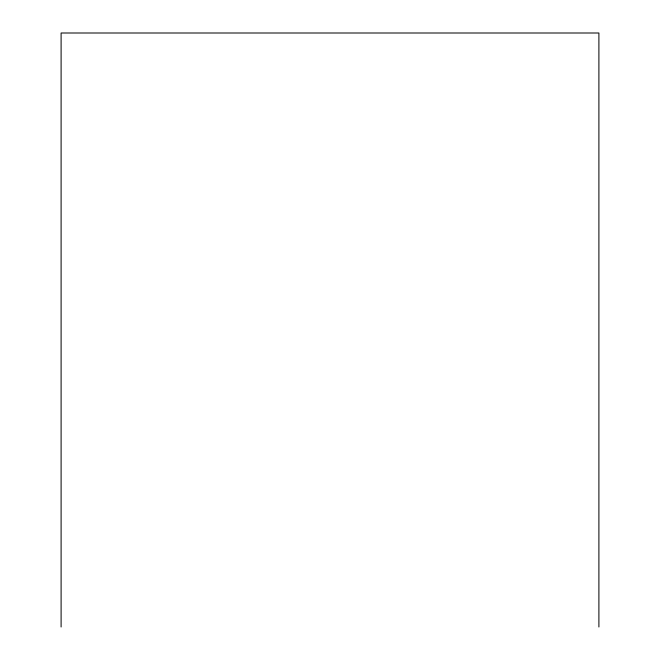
<?xml version="1.0" encoding="UTF-8"?>
<svg xmlns="http://www.w3.org/2000/svg" width="660" height="660" viewBox="0 0 660 660"><rect width="100%" height="100%" fill="white"/><g stroke="black" fill="none" stroke-linecap="round" stroke-linejoin="round"><path stroke-width="0.99" d="M598.9 627L598.9 33L61.099 33L61.099 627"/></g></svg>
